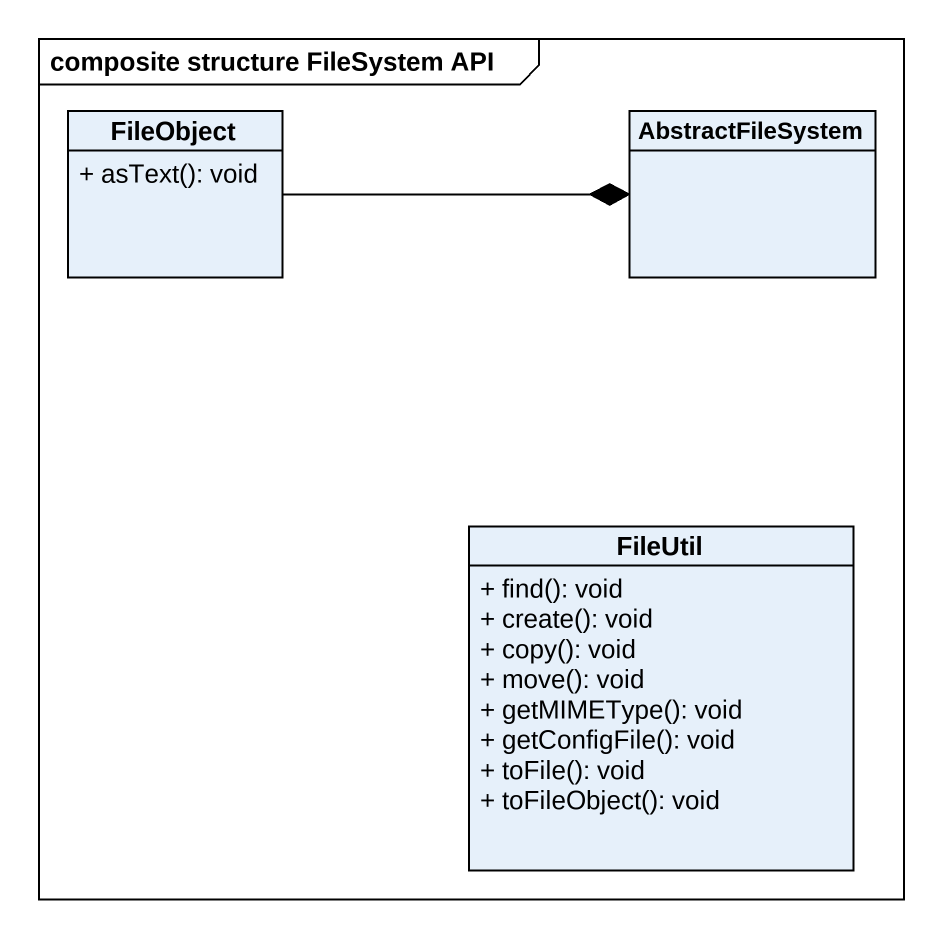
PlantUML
@startuml
mainframe composite structure FileSystem API
hide circle
hide empty members
skinparam classAttributeIconSize 0
class FileObject {
  + asText(): void
}
class AbstractFileSystem
class FileUtil {
  + find(): void
  + create(): void
  + copy(): void
  + move(): void
  + getMIMEType(): void
  + getConfigFile(): void
  + toFile(): void
  + toFileObject(): void
}
FileObject -right-* AbstractFileSystem
@enduml
